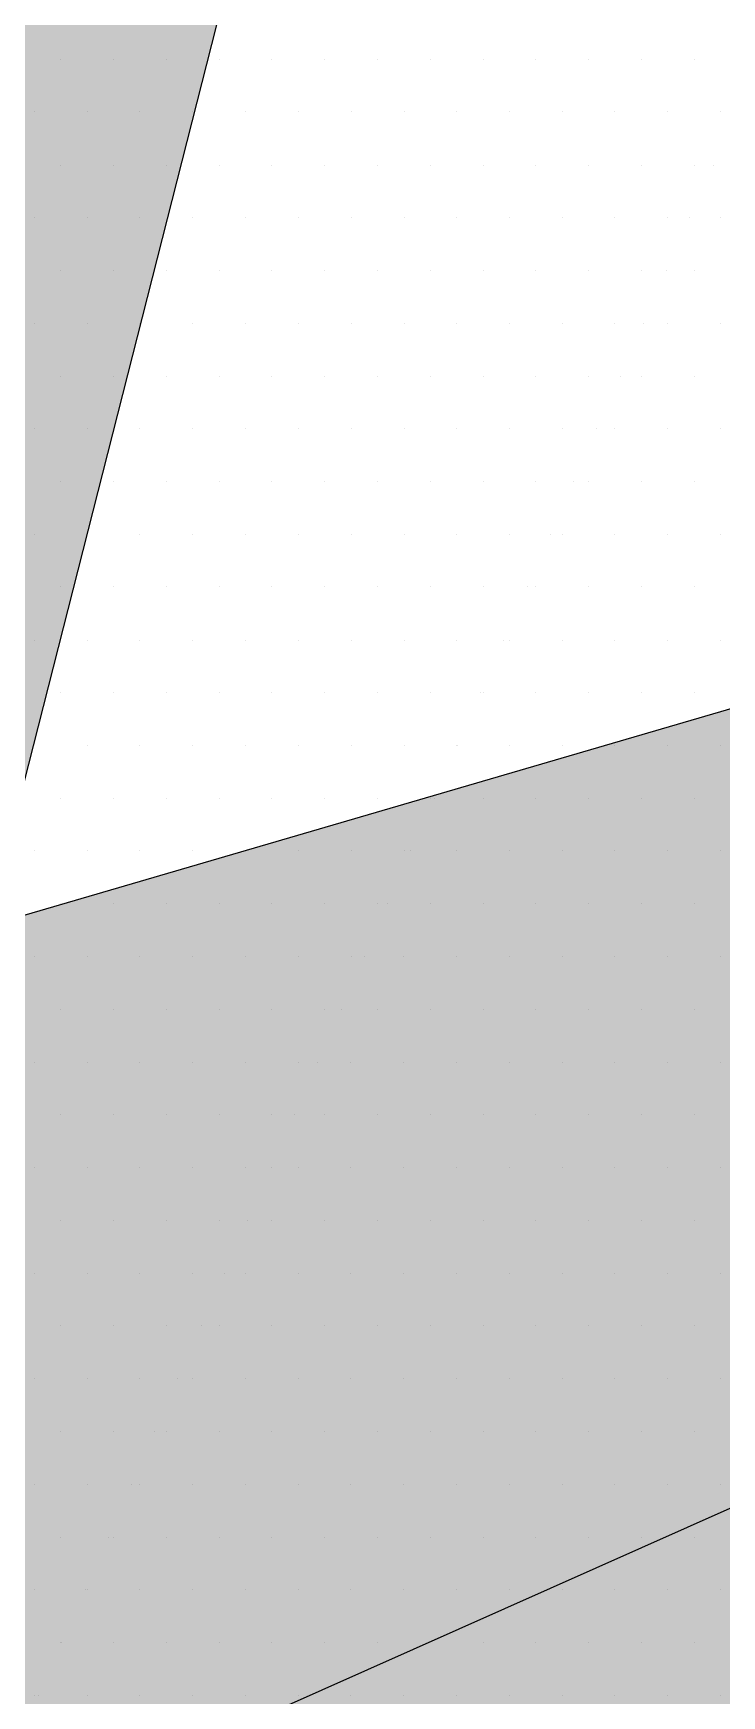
# Paper-space layout 'TOP_A1_00200_01-01-2017_MODELE' of a CAD drawing. Header units: millimetres. Extents: x -52 to 293, y -3 to 294.
# Drawn here: x -13.73 to -12.533, y 59.513 to 62.403 of the extents above; entities that cross this region are included whole.
import ezdxf

# ---------------------------------------------------------------- set-up
doc = ezdxf.new("R2010")
doc.units = ezdxf.units.MM
doc.header["$LTSCALE"] = 2
doc.linetypes.add('CACHEX2', pattern=[0.75, 0.5, -0.25])
for name, color, linetype in [('CALQUE_7', 4, 'Continuous'), ('CARTOUCHE', 7, 'Continuous'), ('rosace', 7, 'Continuous')]:
    doc.layers.add(name, color=color, linetype=linetype)

# ---------------------------------------------------------------- blocks, each defined once
blk = doc.blocks.new('A$C715108E3')
at = {"layer": 'CALQUE_7', "color": 131}
for p, q in [((-4.929, -7.6436), (-4.929, -7.6436)), ((-4.8369, -7.6436), (-4.8369, -7.6436)), ((-4.7453, -7.6436), (-4.7453, -7.6436)), ((-4.6537, -7.6436), (-4.6537, -7.6436)), ((-4.562, -7.6436), (-4.562, -7.6436)), ((-4.47, -7.6436), (-4.47, -7.6436)), ((-4.3787, -7.6436), (-4.3787, -7.6436)), ((-4.2867, -7.6436), (-4.2867, -7.6436)), ((-4.1947, -7.6436), (-4.1947, -7.6436)), ((-4.1034, -7.6436), (-4.1034, -7.6436)), ((-4.0114, -7.6436), (-4.0114, -7.6436)), ((-3.9196, -7.6436), (-3.9196, -7.6436)), ((-3.8281, -7.6436), (-3.8281, -7.6436)), ((-4.9745, -7.7349), (-4.9745, -7.7349)), ((-4.8829, -7.7349), (-4.8829, -7.7349)), ((-4.7912, -7.7349), (-4.7912, -7.7349)), ((-4.6992, -7.7349), (-4.6992, -7.7349)), ((-4.6076, -7.7349), (-4.6076, -7.7349)), ((-4.5159, -7.7349), (-4.5159, -7.7349)), ((-4.4243, -7.7349), (-4.4243, -7.7349)), ((-4.3322, -7.7349), (-4.3322, -7.7349)), ((-4.2412, -7.7349), (-4.2412, -7.7349)), ((-4.1491, -7.7349), (-4.1491, -7.7349)), ((-4.0571, -7.7349), (-4.0571, -7.7349)), ((-3.9659, -7.7349), (-3.9659, -7.7349)), ((-3.8738, -7.7349), (-3.8738, -7.7349)), ((-3.782, -7.7349), (-3.782, -7.7349)), ((-4.929, -7.8275), (-4.929, -7.8275)), ((-4.8369, -7.8275), (-4.8369, -7.8275)), ((-4.7453, -7.8275), (-4.7453, -7.8275)), ((-4.6537, -7.8275), (-4.6537, -7.8275)), ((-4.562, -7.8275), (-4.562, -7.8275)), ((-4.47, -7.8275), (-4.47, -7.8275)), ((-4.3787, -7.8275), (-4.3787, -7.8275)), ((-4.2867, -7.8275), (-4.2867, -7.8275)), ((-4.1947, -7.8275), (-4.1947, -7.8275)), ((-4.1034, -7.8275), (-4.1034, -7.8275)), ((-4.0114, -7.8275), (-4.0114, -7.8275)), ((-3.9196, -7.8275), (-3.9196, -7.8275)), ((-3.8281, -7.8275), (-3.8281, -7.8275)), ((-3.7951, -7.8275), (-3.7951, -7.8275)), ((-4.9745, -7.919), (-4.9745, -7.919)), ((-4.8829, -7.919), (-4.8829, -7.919)), ((-4.7912, -7.919), (-4.7912, -7.919)), ((-4.6992, -7.919), (-4.6992, -7.919)), ((-4.6076, -7.919), (-4.6076, -7.919)), ((-4.5159, -7.919), (-4.5159, -7.919)), ((-4.4243, -7.919), (-4.4243, -7.919)), ((-4.3322, -7.919), (-4.3322, -7.919)), ((-4.2412, -7.919), (-4.2412, -7.919)), ((-4.1491, -7.919), (-4.1491, -7.919)), ((-4.0571, -7.919), (-4.0571, -7.919)), ((-3.9659, -7.919), (-3.9659, -7.919)), ((-3.8738, -7.919), (-3.8738, -7.919)), ((-3.8354, -7.919), (-3.8354, -7.919)), ((-3.782, -7.919), (-3.782, -7.919)), ((-4.929, -8.0102), (-4.929, -8.0102)), ((-4.8369, -8.0102), (-4.8369, -8.0102)), ((-4.7453, -8.0102), (-4.7453, -8.0102)), ((-4.6537, -8.0102), (-4.6537, -8.0102)), ((-4.562, -8.0102), (-4.562, -8.0102)), ((-4.47, -8.0102), (-4.47, -8.0102)), ((-4.3787, -8.0102), (-4.3787, -8.0102)), ((-4.2867, -8.0102), (-4.2867, -8.0102)), ((-4.1947, -8.0102), (-4.1947, -8.0102)), ((-4.1034, -8.0102), (-4.1034, -8.0102)), ((-4.0114, -8.0102), (-4.0114, -8.0102)), ((-3.9196, -8.0102), (-3.9196, -8.0102)), ((-3.8755, -8.0102), (-3.8755, -8.0102)), ((-3.8283, -8.0102), (-3.8283, -8.0102)), ((-4.9745, -8.1026), (-4.9745, -8.1026)), ((-4.8829, -8.1026), (-4.8829, -8.1026)), ((-4.7912, -8.1026), (-4.7912, -8.1026)), ((-4.6992, -8.1026), (-4.6992, -8.1026)), ((-4.6076, -8.1026), (-4.6076, -8.1026)), ((-4.5159, -8.1026), (-4.5159, -8.1026)), ((-4.4243, -8.1026), (-4.4243, -8.1026)), ((-4.3322, -8.1026), (-4.3322, -8.1026)), ((-4.2412, -8.1026), (-4.2412, -8.1026)), ((-4.1491, -8.1026), (-4.1491, -8.1026)), ((-4.0571, -8.1026), (-4.0571, -8.1026)), ((-3.9659, -8.1026), (-3.9659, -8.1026)), ((-3.9164, -8.1026), (-3.9164, -8.1026)), ((-3.8738, -8.1026), (-3.8738, -8.1026)), ((-3.782, -8.1026), (-3.782, -8.1026)), ((-4.929, -8.1941), (-4.929, -8.1941)), ((-4.8369, -8.1941), (-4.8369, -8.1941)), ((-4.7453, -8.1941), (-4.7453, -8.1941)), ((-4.6537, -8.1941), (-4.6537, -8.1941)), ((-4.562, -8.1941), (-4.562, -8.1941)), ((-4.47, -8.1941), (-4.47, -8.1941)), ((-4.3787, -8.1941), (-4.3787, -8.1941)), ((-4.2867, -8.1941), (-4.2867, -8.1941)), ((-4.1947, -8.1941), (-4.1947, -8.1941)), ((-4.1034, -8.1941), (-4.1034, -8.1941)), ((-4.0114, -8.1941), (-4.0114, -8.1941)), ((-3.9567, -8.1941), (-3.9567, -8.1941)), ((-3.9196, -8.1941), (-3.9196, -8.1941)), ((-3.8283, -8.1941), (-3.8283, -8.1941)), ((-4.9745, -8.2855), (-4.9745, -8.2855)), ((-4.8829, -8.2855), (-4.8829, -8.2855)), ((-4.7912, -8.2855), (-4.7912, -8.2855)), ((-4.6992, -8.2855), (-4.6992, -8.2855)), ((-4.6076, -8.2855), (-4.6076, -8.2855)), ((-4.5159, -8.2855), (-4.5159, -8.2855)), ((-4.4243, -8.2855), (-4.4243, -8.2855)), ((-4.3322, -8.2855), (-4.3322, -8.2855)), ((-4.2412, -8.2855), (-4.2412, -8.2855)), ((-4.1491, -8.2855), (-4.1491, -8.2855)), ((-4.0571, -8.2855), (-4.0571, -8.2855)), ((-3.997, -8.2855), (-3.997, -8.2855)), ((-3.9659, -8.2855), (-3.9659, -8.2855)), ((-3.8738, -8.2855), (-3.8738, -8.2855)), ((-3.782, -8.2855), (-3.782, -8.2855)), ((-4.929, -8.3777), (-4.929, -8.3777)), ((-4.8369, -8.3777), (-4.8369, -8.3777)), ((-4.7453, -8.3777), (-4.7453, -8.3777)), ((-4.6537, -8.3777), (-4.6537, -8.3777)), ((-4.562, -8.3777), (-4.562, -8.3777)), ((-4.47, -8.3777), (-4.47, -8.3777)), ((-4.3787, -8.3777), (-4.3787, -8.3777)), ((-4.2867, -8.3777), (-4.2867, -8.3777)), ((-4.1947, -8.3777), (-4.1947, -8.3777)), ((-4.1034, -8.3777), (-4.1034, -8.3777)), ((-4.0374, -8.3777), (-4.0374, -8.3777)), ((-4.0116, -8.3777), (-4.0116, -8.3777)), ((-3.9196, -8.3777), (-3.9196, -8.3777)), ((-3.8283, -8.3777), (-3.8283, -8.3777)), ((-4.9745, -8.4692), (-4.9745, -8.4692)), ((-4.8829, -8.4692), (-4.8829, -8.4692)), ((-4.7912, -8.4692), (-4.7912, -8.4692)), ((-4.6992, -8.4692), (-4.6992, -8.4692)), ((-4.6076, -8.4692), (-4.6076, -8.4692)), ((-4.5159, -8.4692), (-4.5159, -8.4692)), ((-4.4243, -8.4692), (-4.4243, -8.4692)), ((-4.3322, -8.4692), (-4.3322, -8.4692)), ((-4.2412, -8.4692), (-4.2412, -8.4692)), ((-4.1491, -8.4692), (-4.1491, -8.4692)), ((-4.0779, -8.4692), (-4.0779, -8.4692)), ((-4.0571, -8.4692), (-4.0571, -8.4692)), ((-3.9659, -8.4692), (-3.9659, -8.4692)), ((-3.8738, -8.4692), (-3.8738, -8.4692)), ((-3.782, -8.4692), (-3.782, -8.4692)), ((-4.929, -8.5607), (-4.929, -8.5607)), ((-4.8369, -8.5607), (-4.8369, -8.5607)), ((-4.7453, -8.5607), (-4.7453, -8.5607)), ((-4.6537, -8.5607), (-4.6537, -8.5607)), ((-4.562, -8.5607), (-4.562, -8.5607)), ((-4.47, -8.5607), (-4.47, -8.5607)), ((-4.3787, -8.5607), (-4.3787, -8.5607)), ((-4.2867, -8.5607), (-4.2867, -8.5607)), ((-4.1947, -8.5607), (-4.1947, -8.5607)), ((-4.118, -8.5607), (-4.118, -8.5607)), ((-4.1036, -8.5607), (-4.1036, -8.5607)), ((-4.0116, -8.5607), (-4.0116, -8.5607)), ((-3.9196, -8.5607), (-3.9196, -8.5607)), ((-3.8283, -8.5607), (-3.8283, -8.5607)), ((-4.9745, -8.6529), (-4.9745, -8.6529)), ((-4.8829, -8.6529), (-4.8829, -8.6529)), ((-4.7912, -8.6529), (-4.7912, -8.6529)), ((-4.6992, -8.6529), (-4.6992, -8.6529)), ((-4.6076, -8.6529), (-4.6076, -8.6529)), ((-4.5159, -8.6529), (-4.5159, -8.6529)), ((-4.4243, -8.6529), (-4.4243, -8.6529)), ((-4.3322, -8.6529), (-4.3322, -8.6529)), ((-4.2412, -8.6529), (-4.2412, -8.6529)), ((-4.1589, -8.6529), (-4.1589, -8.6529)), ((-4.1491, -8.6529), (-4.1491, -8.6529)), ((-4.0571, -8.6529), (-4.0571, -8.6529)), ((-3.9659, -8.6529), (-3.9659, -8.6529)), ((-3.8738, -8.6529), (-3.8738, -8.6529)), ((-3.782, -8.6529), (-3.782, -8.6529)), ((-4.929, -8.7445), (-4.929, -8.7445)), ((-4.8369, -8.7445), (-4.8369, -8.7445)), ((-4.7453, -8.7445), (-4.7453, -8.7445)), ((-4.6537, -8.7445), (-4.6537, -8.7445)), ((-4.562, -8.7445), (-4.562, -8.7445)), ((-4.47, -8.7445), (-4.47, -8.7445)), ((-4.3787, -8.7445), (-4.3787, -8.7445)), ((-4.2867, -8.7445), (-4.2867, -8.7445)), ((-4.1992, -8.7443), (-4.1992, -8.7443)), ((-4.1947, -8.7443), (-4.1947, -8.7443)), ((-4.1036, -8.7443), (-4.1036, -8.7443)), ((-4.0116, -8.7443), (-4.0116, -8.7443)), ((-3.9196, -8.7443), (-3.9196, -8.7443)), ((-3.8283, -8.7443), (-3.8283, -8.7443)), ((-4.9745, -8.8356), (-4.9745, -8.8356)), ((-4.8829, -8.8356), (-4.8829, -8.8356)), ((-4.7912, -8.8356), (-4.7912, -8.8356)), ((-4.6992, -8.8356), (-4.6992, -8.8356)), ((-4.6076, -8.8356), (-4.6076, -8.8356)), ((-4.5159, -8.8356), (-4.5159, -8.8356)), ((-4.4243, -8.8356), (-4.4243, -8.8356)), ((-4.3322, -8.8356), (-4.3322, -8.8356)), ((-4.2412, -8.8356), (-4.2412, -8.8356)), ((-4.24, -8.8356), (-4.24, -8.8356)), ((-4.1491, -8.8356), (-4.1491, -8.8356)), ((-4.0571, -8.8356), (-4.0571, -8.8356)), ((-3.9659, -8.8356), (-3.9659, -8.8356)), ((-3.8738, -8.8356), (-3.8738, -8.8356)), ((-3.782, -8.8356), (-3.782, -8.8356)), ((-4.929, -8.9282), (-4.929, -8.9282)), ((-4.8369, -8.9282), (-4.8369, -8.9282)), ((-4.7453, -8.9282), (-4.7453, -8.9282)), ((-4.6537, -8.9282), (-4.6537, -8.9282)), ((-4.562, -8.9282), (-4.562, -8.9282)), ((-4.47, -8.9282), (-4.47, -8.9282)), ((-4.3787, -8.9282), (-4.3787, -8.9282)), ((-4.2867, -8.9282), (-4.2867, -8.9282)), ((-4.2801, -8.928), (-4.2801, -8.928)), ((-4.1947, -8.928), (-4.1947, -8.928)), ((-4.1036, -8.928), (-4.1036, -8.928)), ((-4.0116, -8.928), (-4.0116, -8.928)), ((-3.9196, -8.928), (-3.9196, -8.928)), ((-3.8283, -8.928), (-3.8283, -8.928)), ((-4.9745, -9.0196), (-4.9745, -9.0196)), ((-4.8829, -9.0196), (-4.8829, -9.0196)), ((-4.7912, -9.0196), (-4.7912, -9.0196)), ((-4.6992, -9.0196), (-4.6992, -9.0196)), ((-4.6076, -9.0196), (-4.6076, -9.0196)), ((-4.5159, -9.0196), (-4.5159, -9.0196)), ((-4.4243, -9.0196), (-4.4243, -9.0196)), ((-4.3322, -9.0196), (-4.3322, -9.0196)), ((-4.3202, -9.0196), (-4.3202, -9.0196)), ((-4.2412, -9.0196), (-4.2412, -9.0196)), ((-4.1491, -9.0196), (-4.1491, -9.0196)), ((-4.0571, -9.0196), (-4.0571, -9.0196)), ((-3.9659, -9.0196), (-3.9659, -9.0196)), ((-3.8738, -9.0196), (-3.8738, -9.0196)), ((-3.782, -9.0196), (-3.782, -9.0196)), ((-4.929, -9.1109), (-4.929, -9.1109)), ((-4.8369, -9.1109), (-4.8369, -9.1109)), ((-4.7453, -9.1109), (-4.7453, -9.1109)), ((-4.6537, -9.1109), (-4.6537, -9.1109)), ((-4.562, -9.1109), (-4.562, -9.1109)), ((-4.47, -9.1109), (-4.47, -9.1109)), ((-4.3787, -9.1109), (-4.3787, -9.1109)), ((-4.3611, -9.1109), (-4.3611, -9.1109)), ((-4.2867, -9.1109), (-4.2867, -9.1109)), ((-4.1947, -9.1109), (-4.1947, -9.1109)), ((-4.1036, -9.1109), (-4.1036, -9.1109)), ((-4.0116, -9.1109), (-4.0116, -9.1109)), ((-3.9196, -9.1109), (-3.9196, -9.1109)), ((-3.8283, -9.1109), (-3.8283, -9.1109)), ((-4.9745, -9.2033), (-4.9745, -9.2033)), ((-4.8829, -9.2033), (-4.8829, -9.2033)), ((-4.7912, -9.2033), (-4.7912, -9.2033)), ((-4.6992, -9.2033), (-4.6992, -9.2033)), ((-4.6076, -9.2033), (-4.6076, -9.2033)), ((-4.5159, -9.2033), (-4.5159, -9.2033)), ((-4.4243, -9.2033), (-4.4243, -9.2033)), ((-4.4016, -9.2033), (-4.4016, -9.2033)), ((-4.3324, -9.2033), (-4.3324, -9.2033)), ((-4.2412, -9.2033), (-4.2412, -9.2033)), ((-4.1491, -9.2033), (-4.1491, -9.2033)), ((-4.0571, -9.2033), (-4.0571, -9.2033)), ((-3.9659, -9.2033), (-3.9659, -9.2033)), ((-3.8738, -9.2033), (-3.8738, -9.2033)), ((-3.782, -9.2033), (-3.782, -9.2033)), ((-4.929, -9.2946), (-4.929, -9.2946)), ((-4.8369, -9.2946), (-4.8369, -9.2946)), ((-4.7453, -9.2946), (-4.7453, -9.2946)), ((-4.6537, -9.2946), (-4.6537, -9.2946)), ((-4.562, -9.2946), (-4.562, -9.2946)), ((-4.47, -9.2946), (-4.47, -9.2946)), ((-4.4417, -9.2946), (-4.4417, -9.2946)), ((-4.3783, -9.2946), (-4.3783, -9.2946)), ((-4.2867, -9.2946), (-4.2867, -9.2946)), ((-4.1947, -9.2946), (-4.1947, -9.2946)), ((-4.1036, -9.2946), (-4.1036, -9.2946)), ((-4.0116, -9.2946), (-4.0116, -9.2946)), ((-3.9196, -9.2946), (-3.9196, -9.2946)), ((-3.8283, -9.2946), (-3.8283, -9.2946)), ((-4.9745, -9.387), (-4.9745, -9.387)), ((-4.8829, -9.387), (-4.8829, -9.387)), ((-4.7912, -9.387), (-4.7912, -9.387)), ((-4.6992, -9.387), (-4.6992, -9.387)), ((-4.6076, -9.387), (-4.6076, -9.387)), ((-4.5159, -9.387), (-4.5159, -9.387)), ((-4.4825, -9.387), (-4.4825, -9.387)), ((-4.4245, -9.387), (-4.4245, -9.387)), ((-4.3324, -9.387), (-4.3324, -9.387)), ((-4.2412, -9.387), (-4.2412, -9.387)), ((-4.1491, -9.387), (-4.1491, -9.387)), ((-4.0571, -9.387), (-4.0571, -9.387)), ((-3.9659, -9.387), (-3.9659, -9.387)), ((-3.8738, -9.387), (-3.8738, -9.387)), ((-3.782, -9.387), (-3.782, -9.387)), ((-4.929, -9.4786), (-4.929, -9.4786)), ((-4.8369, -9.4786), (-4.8369, -9.4786)), ((-4.7453, -9.4786), (-4.7453, -9.4786)), ((-4.6537, -9.4786), (-4.6537, -9.4786)), ((-4.562, -9.4786), (-4.562, -9.4786)), ((-4.5227, -9.4786), (-4.5227, -9.4786)), ((-4.47, -9.4786), (-4.47, -9.4786)), ((-4.3783, -9.4786), (-4.3783, -9.4786)), ((-4.2867, -9.4786), (-4.2867, -9.4786)), ((-4.1947, -9.4786), (-4.1947, -9.4786)), ((-4.1036, -9.4786), (-4.1036, -9.4786)), ((-4.0116, -9.4786), (-4.0116, -9.4786)), ((-3.9196, -9.4786), (-3.9196, -9.4786)), ((-3.8283, -9.4786), (-3.8283, -9.4786)), ((-4.9745, -9.5697), (-4.9745, -9.5697)), ((-4.8829, -9.5697), (-4.8829, -9.5697)), ((-4.7912, -9.5697), (-4.7912, -9.5697)), ((-4.6992, -9.5697), (-4.6992, -9.5697)), ((-4.6076, -9.5697), (-4.6076, -9.5697)), ((-4.5629, -9.5699), (-4.5629, -9.5699)), ((-4.5161, -9.5699), (-4.5161, -9.5699)), ((-4.4245, -9.5699), (-4.4245, -9.5699)), ((-4.3324, -9.5699), (-4.3324, -9.5699)), ((-4.2412, -9.5699), (-4.2412, -9.5699)), ((-4.1491, -9.5699), (-4.1491, -9.5699)), ((-4.0571, -9.5699), (-4.0571, -9.5699)), ((-3.9659, -9.5699), (-3.9659, -9.5699)), ((-3.8738, -9.5699), (-3.8738, -9.5699)), ((-3.782, -9.5699), (-3.782, -9.5699)), ((-4.929, -9.6623), (-4.929, -9.6623)), ((-4.8369, -9.6623), (-4.8369, -9.6623)), ((-4.7453, -9.6623), (-4.7453, -9.6623)), ((-4.6537, -9.6623), (-4.6537, -9.6623)), ((-4.6038, -9.6623), (-4.6038, -9.6623)), ((-4.562, -9.6623), (-4.562, -9.6623)), ((-4.47, -9.6623), (-4.47, -9.6623)), ((-4.3783, -9.6623), (-4.3783, -9.6623)), ((-4.2867, -9.6623), (-4.2867, -9.6623)), ((-4.1947, -9.6623), (-4.1947, -9.6623)), ((-4.1036, -9.6623), (-4.1036, -9.6623)), ((-4.0116, -9.6623), (-4.0116, -9.6623)), ((-3.9196, -9.6623), (-3.9196, -9.6623)), ((-3.8283, -9.6623), (-3.8283, -9.6623)), ((-4.9745, -9.7535), (-4.9745, -9.7535)), ((-4.8829, -9.7535), (-4.8829, -9.7535)), ((-4.7912, -9.7535), (-4.7912, -9.7535)), ((-4.6992, -9.7535), (-4.6992, -9.7535)), ((-4.6441, -9.7535), (-4.6441, -9.7535)), ((-4.6077, -9.7535), (-4.6077, -9.7535)), ((-4.5161, -9.7535), (-4.5161, -9.7535)), ((-4.4245, -9.7535), (-4.4245, -9.7535)), ((-4.3324, -9.7535), (-4.3324, -9.7535)), ((-4.2412, -9.7535), (-4.2412, -9.7535)), ((-4.1491, -9.7535), (-4.1491, -9.7535)), ((-4.0571, -9.7535), (-4.0571, -9.7535)), ((-3.9659, -9.7535), (-3.9659, -9.7535)), ((-3.8738, -9.7535), (-3.8738, -9.7535)), ((-3.782, -9.7535), (-3.782, -9.7535)), ((-4.929, -9.8452), (-4.929, -9.8452)), ((-4.8369, -9.8452), (-4.8369, -9.8452)), ((-4.7453, -9.8452), (-4.7453, -9.8452)), ((-4.6842, -9.8452), (-4.6842, -9.8452)), ((-4.6537, -9.8452), (-4.6537, -9.8452)), ((-4.562, -9.8452), (-4.562, -9.8452)), ((-4.47, -9.8452), (-4.47, -9.8452)), ((-4.3783, -9.8452), (-4.3783, -9.8452)), ((-4.2867, -9.8452), (-4.2867, -9.8452)), ((-4.1947, -9.8452), (-4.1947, -9.8452)), ((-4.1036, -9.8452), (-4.1036, -9.8452)), ((-4.0116, -9.8452), (-4.0116, -9.8452)), ((-3.9196, -9.8452), (-3.9196, -9.8452)), ((-3.8283, -9.8452), (-3.8283, -9.8452)), ((-4.9745, -9.9374), (-4.9745, -9.9374)), ((-4.8829, -9.9374), (-4.8829, -9.9374)), ((-4.7912, -9.9374), (-4.7912, -9.9374)), ((-4.7251, -9.9374), (-4.7251, -9.9374)), ((-4.6994, -9.9374), (-4.6994, -9.9374)), ((-4.6077, -9.9374), (-4.6077, -9.9374)), ((-4.5161, -9.9374), (-4.5161, -9.9374)), ((-4.4245, -9.9374), (-4.4245, -9.9374)), ((-4.3324, -9.9374), (-4.3324, -9.9374)), ((-4.2412, -9.9374), (-4.2412, -9.9374)), ((-4.1491, -9.9374), (-4.1491, -9.9374)), ((-4.0571, -9.9374), (-4.0571, -9.9374)), ((-3.9659, -9.9374), (-3.9659, -9.9374)), ((-3.8738, -9.9374), (-3.8738, -9.9374)), ((-3.782, -9.9374), (-3.782, -9.9374)), ((-4.929, -10.0289), (-4.929, -10.0289)), ((-4.8369, -10.0289), (-4.8369, -10.0289)), ((-4.7652, -10.0289), (-4.7652, -10.0289)), ((-4.7449, -10.0289), (-4.7449, -10.0289)), ((-4.6537, -10.0289), (-4.6537, -10.0289)), ((-4.562, -10.0289), (-4.562, -10.0289)), ((-4.47, -10.0289), (-4.47, -10.0289)), ((-4.3783, -10.0289), (-4.3783, -10.0289)), ((-4.2867, -10.0289), (-4.2867, -10.0289)), ((-4.1947, -10.0289), (-4.1947, -10.0289)), ((-4.1036, -10.0289), (-4.1036, -10.0289)), ((-4.0116, -10.0289), (-4.0116, -10.0289)), ((-3.9196, -10.0289), (-3.9196, -10.0289)), ((-3.8283, -10.0289), (-3.8283, -10.0289)), ((-4.9745, -10.1203), (-4.9745, -10.1203)), ((-4.8829, -10.1203), (-4.8829, -10.1203)), ((-4.8055, -10.1203), (-4.8055, -10.1203)), ((-4.7914, -10.1203), (-4.7914, -10.1203)), ((-4.6994, -10.1203), (-4.6994, -10.1203)), ((-4.6077, -10.1203), (-4.6077, -10.1203)), ((-4.5161, -10.1203), (-4.5161, -10.1203)), ((-4.4245, -10.1203), (-4.4245, -10.1203)), ((-4.3324, -10.1203), (-4.3324, -10.1203)), ((-4.2412, -10.1203), (-4.2412, -10.1203)), ((-4.1491, -10.1203), (-4.1491, -10.1203)), ((-4.0571, -10.1203), (-4.0571, -10.1203)), ((-3.9659, -10.1203), (-3.9659, -10.1203)), ((-3.8738, -10.1203), (-3.8738, -10.1203)), ((-3.782, -10.1203), (-3.782, -10.1203)), ((-4.929, -10.2125), (-4.929, -10.2125)), ((-4.8461, -10.2125), (-4.8461, -10.2125)), ((-4.8369, -10.2125), (-4.8369, -10.2125)), ((-4.7449, -10.2125), (-4.7449, -10.2125)), ((-4.6537, -10.2125), (-4.6537, -10.2125)), ((-4.562, -10.2125), (-4.562, -10.2125)), ((-4.47, -10.2125), (-4.47, -10.2125)), ((-4.3783, -10.2125), (-4.3783, -10.2125)), ((-4.2867, -10.2125), (-4.2867, -10.2125)), ((-4.1947, -10.2125), (-4.1947, -10.2125)), ((-4.1036, -10.2125), (-4.1036, -10.2125)), ((-4.0116, -10.2125), (-4.0116, -10.2125)), ((-3.9196, -10.2125), (-3.9196, -10.2125)), ((-3.8283, -10.2125), (-3.8283, -10.2125)), ((-4.9745, -10.304), (-4.9745, -10.304)), ((-4.8864, -10.304), (-4.8864, -10.304)), ((-4.8829, -10.304), (-4.8829, -10.304)), ((-4.7914, -10.304), (-4.7914, -10.304)), ((-4.6994, -10.304), (-4.6994, -10.304)), ((-4.6077, -10.304), (-4.6077, -10.304)), ((-4.5161, -10.304), (-4.5161, -10.304)), ((-4.4245, -10.304), (-4.4245, -10.304)), ((-4.3324, -10.304), (-4.3324, -10.304)), ((-4.2412, -10.304), (-4.2412, -10.304)), ((-4.1491, -10.304), (-4.1491, -10.304)), ((-4.0571, -10.304), (-4.0571, -10.304)), ((-3.9659, -10.304), (-3.9659, -10.304)), ((-3.8738, -10.304), (-3.8738, -10.304)), ((-3.782, -10.304), (-3.782, -10.304)), ((-4.929, -10.3952), (-4.929, -10.3952)), ((-4.9275, -10.3952), (-4.9275, -10.3952)), ((-4.8369, -10.3952), (-4.8369, -10.3952)), ((-4.7449, -10.3952), (-4.7449, -10.3952)), ((-4.6537, -10.3952), (-4.6537, -10.3952)), ((-4.562, -10.3952), (-4.562, -10.3952)), ((-4.47, -10.3952), (-4.47, -10.3952)), ((-4.3783, -10.3952), (-4.3783, -10.3952)), ((-4.2867, -10.3952), (-4.2867, -10.3952)), ((-4.1947, -10.3952), (-4.1947, -10.3952)), ((-4.1036, -10.3952), (-4.1036, -10.3952)), ((-4.0116, -10.3952), (-4.0116, -10.3952)), ((-3.9196, -10.3952), (-3.9196, -10.3952)), ((-3.8283, -10.3952), (-3.8283, -10.3952)), ((-4.9745, -10.4878), (-4.9745, -10.4878)), ((-4.9676, -10.4876), (-4.9676, -10.4876)), ((-4.8829, -10.4876), (-4.8829, -10.4876)), ((-4.7914, -10.4876), (-4.7914, -10.4876)), ((-4.6994, -10.4876), (-4.6994, -10.4876)), ((-4.6077, -10.4876), (-4.6077, -10.4876)), ((-4.5161, -10.4876), (-4.5161, -10.4876)), ((-4.4245, -10.4876), (-4.4245, -10.4876)), ((-4.3324, -10.4876), (-4.3324, -10.4876)), ((-4.2412, -10.4876), (-4.2412, -10.4876)), ((-4.1491, -10.4876), (-4.1491, -10.4876)), ((-4.0571, -10.4876), (-4.0571, -10.4876)), ((-3.9659, -10.4876), (-3.9659, -10.4876)), ((-3.8738, -10.4876), (-3.8738, -10.4876)), ((-3.782, -10.4876), (-3.782, -10.4876))]:
    blk.add_line(p, q, dxfattribs=at)
blk = doc.blocks.new('A$C581E6685')
at = {"layer": 'rosace'}
for color, points in [(40, [(-39.8519, 24.2064), (-33.3292, 40.5507), (-37.1498, 25.5201)]), (142, [(-45.3965, 37.4846), (-39.5666, 28.8703), (-39.344, 28.5414), (-39.8519, 24.2064), (-36.9477, 25.4853), (-26.3566, 30.2032), (-36.1863, 24.0789), (-38.2746, 22.2236), (-38.1337, 21.2132), (-33.6363, 11.1845), (-39.5393, 21.4709), (-40.6525, 23.2405), (-42.0615, 23.3525), (-53.1072, 18.3767), (-43.3972, 24.4856), (-40.4756, 26.2259), (-40.684, 26.8894)]), (140, [(-45.3965, 37.4846), (-41.9745, 25.9278), (-41.7809, 23.8865), (-42.0615, 23.3525), (-44.9268, 21.9767), (-53.1072, 18.3767), (-40.8028, 21.6905), (-39.5666, 22.0268), (-38.2746, 22.2236), (-38.1337, 21.2132), (-33.6363, 11.1845), (-36.0802, 21.4612), (-37.3405, 24.3346), (-37.4251, 24.9804), (-36.9477, 25.4853), (-26.3566, 30.2032), (-37.8747, 26.8339), (-39.7286, 26.4119), (-40.3751, 26.6371), (-40.684, 26.8894)])]:
    blk.add_hatch(color=color, dxfattribs=at).paths.add_polyline_path(points)
at = {"layer": 'rosace', "color": 40}
blk.add_lwpolyline([(-39.8519, 24.2064), (-33.3292, 40.5507), (-37.1498, 25.5201)], close=True, dxfattribs=at)
at = {"layer": 'rosace', "color": 142}
blk.add_lwpolyline([(-45.3965, 37.4846), (-39.3434, 28.5414), (-39.8519, 24.2064), (-36.9477, 25.4853), (-26.3566, 30.2032), (-36.1857, 24.0789), (-38.2739, 22.2236), (-38.1337, 21.2132), (-33.6358, 11.1845), (-39.5393, 21.4709), (-40.6518, 23.2405), (-42.0615, 23.3525), (-53.1072, 18.3767), (-43.3964, 24.4856), (-40.4756, 26.2259), (-40.6836, 26.8894)], close=True, dxfattribs=at)
at = {"layer": 'rosace', "color": 140}
blk.add_lwpolyline([(-45.3965, 37.4846), (-41.9745, 25.9278), (-41.7804, 23.8865), (-42.0615, 23.3525), (-44.9268, 21.9767), (-53.1072, 18.3767), (-40.8028, 21.6905), (-39.5666, 22.0268), (-38.2739, 22.2236), (-38.1337, 21.2132), (-33.6358, 11.1845), (-36.0802, 21.4612), (-37.3405, 24.3346), (-37.4251, 24.9804), (-36.9477, 25.4853), (-26.3566, 30.2032), (-37.8741, 26.8339), (-39.7286, 26.4119), (-40.3748, 26.6371), (-40.6836, 26.8894)], close=True, dxfattribs=at)
at = {"layer": 'rosace', "color": 32, "linetype": 'CACHEX2', "ltscale": 1.5}
blk.add_ellipse((-38.0538, 23.8138), major_axis=(-19.0311, -3.534), ratio=0.590567, dxfattribs=at)
at = {"layer": 'rosace', "color": 32}
blk.add_ellipse((-37.6144, 23.8499), major_axis=(-13.5768, -4.2839), ratio=0.791971, dxfattribs=at)
at = {"layer": 'CARTOUCHE'}
blk.add_blockref('A$C715108E3', (-31.6739, 36.3189), dxfattribs=at)

psp = doc.layouts.new('TOP_A1_00200_01-01-2017_MODELE')

# ---------------------------------------------------------------- block references
at = {"layer": 'CARTOUCHE'}
psp.add_blockref('A$C581E6685', (22.9208, 33.6824), dxfattribs=at)

doc.saveas('drawing.dxf')
